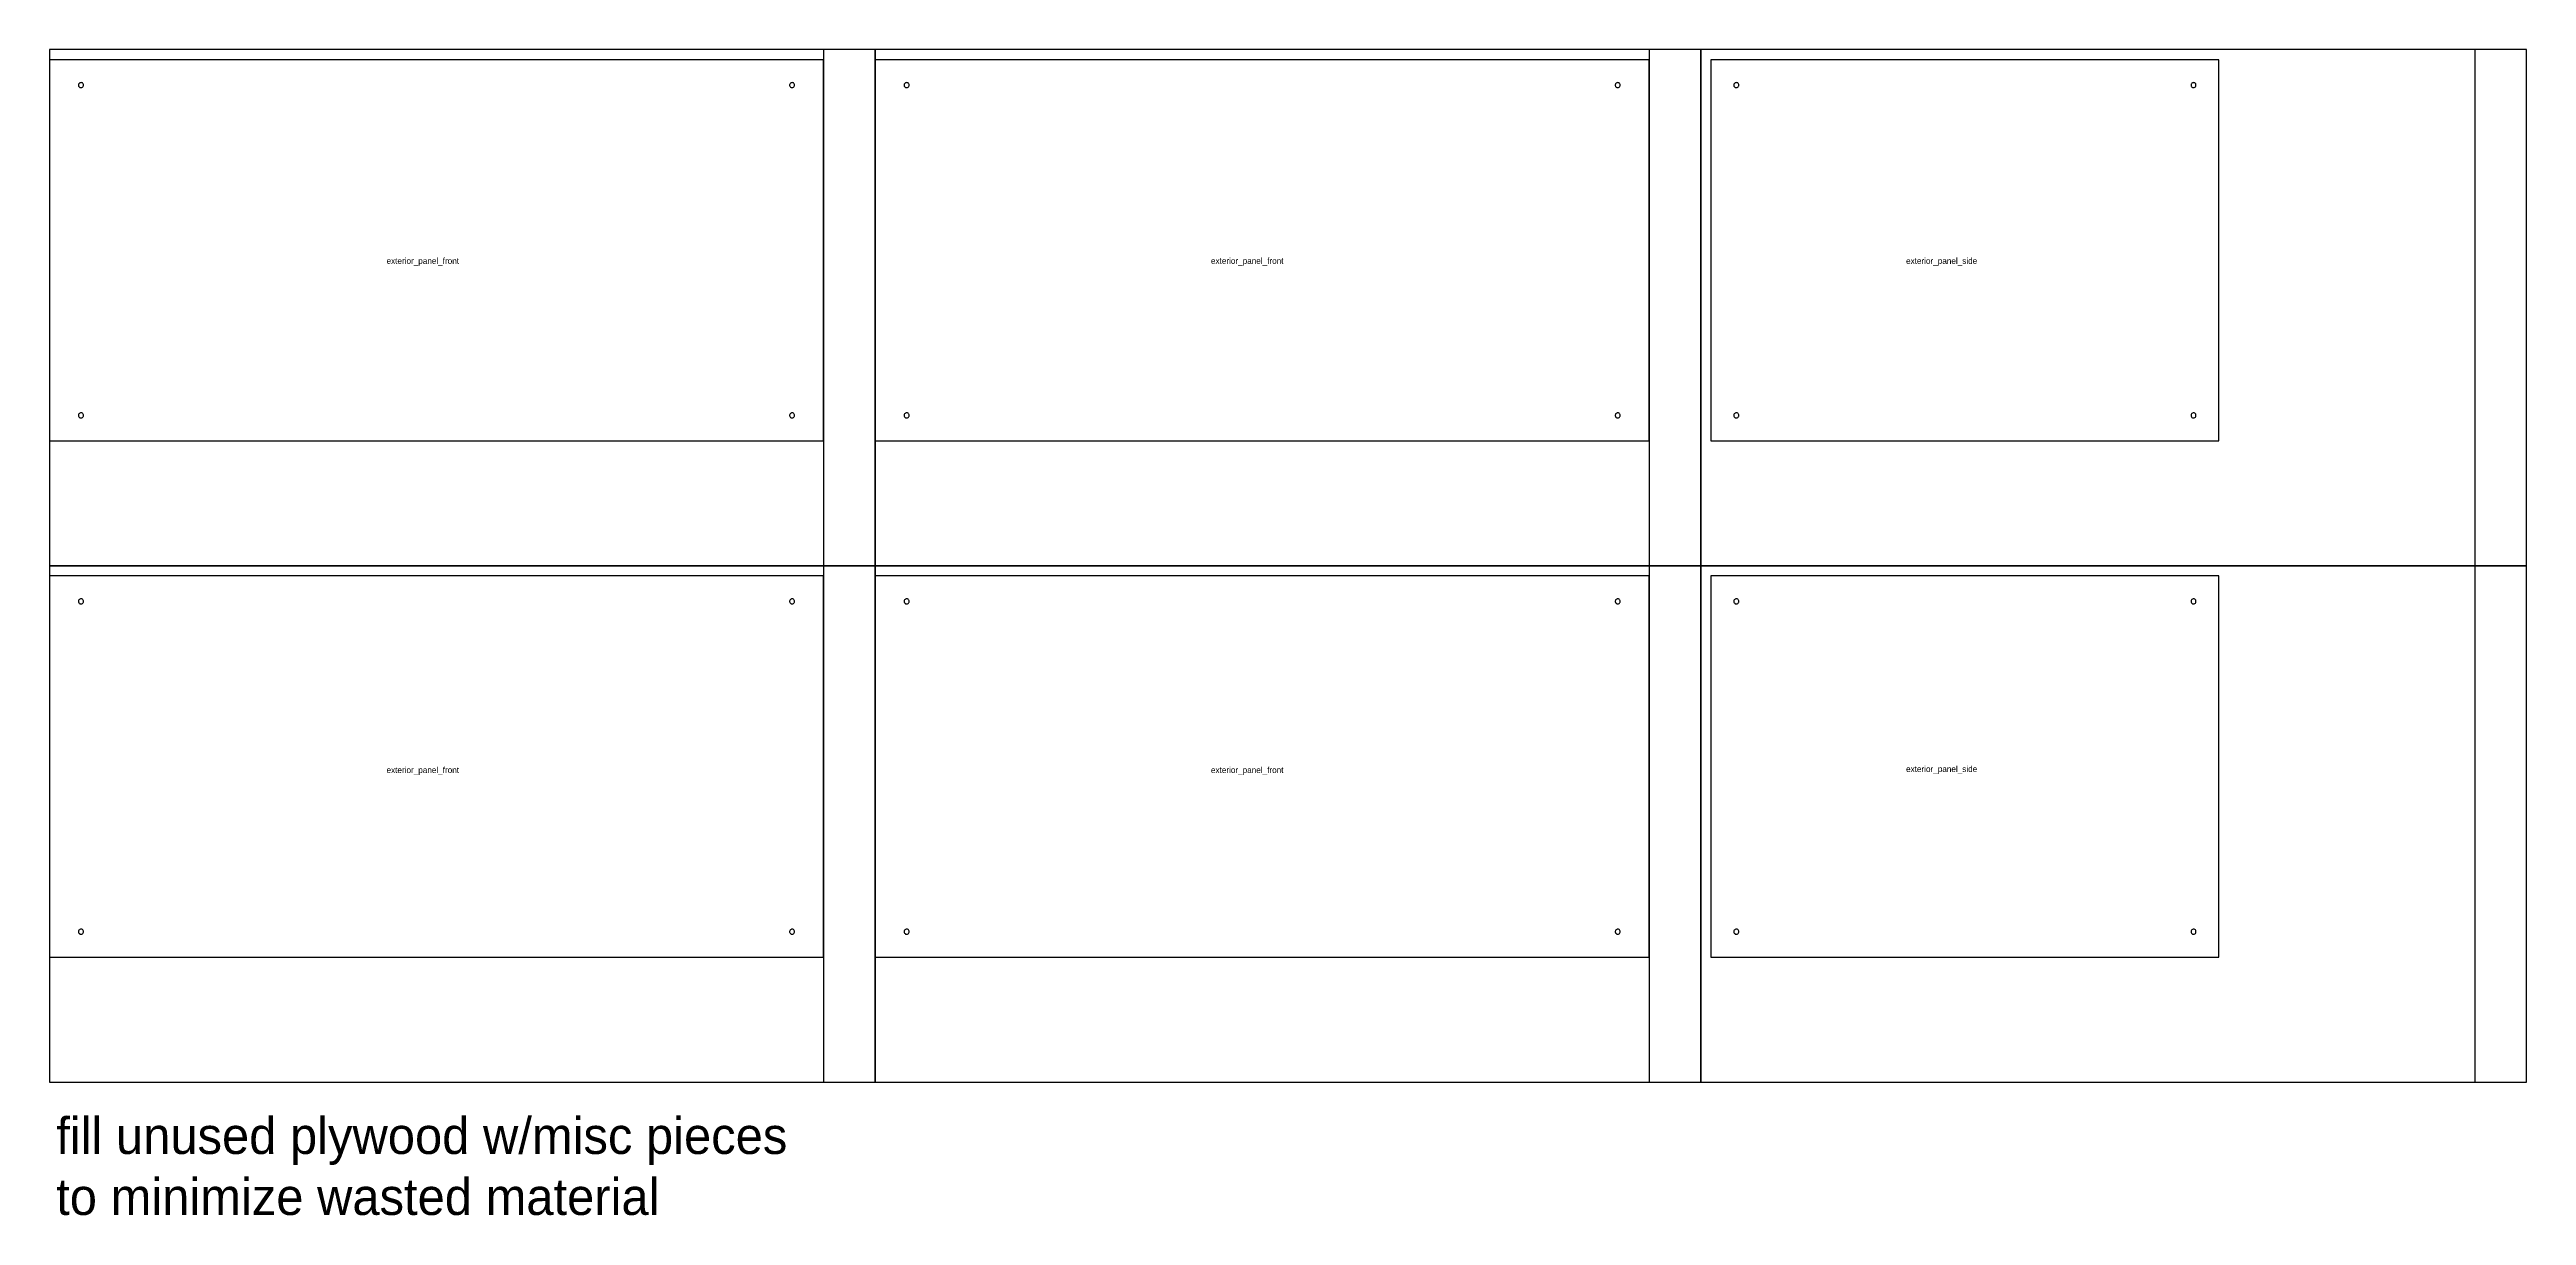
# Model space of a CAD drawing. Header units: millimetres. Extents: x -3535 to 20483, y -3090 to 7277.
# Drawn here: x 8886 to 11325, y 2363 to 3510 of the extents above; entities that cross this region are included whole.
import ezdxf

# ---------------------------------------------------------------- set-up
doc = ezdxf.new("R2010")
doc.units = ezdxf.units.MM
doc.header["$MEASUREMENT"] = 0
doc.layers.add('T_ANNO', color=6, linetype='Continuous', plot=False)
doc.layers.add('T_PART_NAME_NOPRINT', color=7, linetype='Continuous', plot=False)
doc.layers.add('T_CUT_HOLE_5MM', color=2, linetype='Continuous')
doc.layers.add('T_CUT_THRU', color=7, linetype='Continuous')

msp = doc.modelspace()

# ---------------------------------------------------------------- linework, layer by layer
at = {"layer": 'T_ANNO', "color": 5}
for p, q in [((9648.3, 3510.2), (9648.3, 3002.2)), ((10461.1, 3510.2), (10461.1, 3002.2)), ((11273.9, 3510.2), (11273.9, 3002.2)), ((9648.3, 3002.2), (9648.3, 2494.2)), ((10461.1, 3002.2), (10461.1, 2494.2)), ((11273.9, 3002.2), (11273.9, 2494.2))]:
    msp.add_line(p, q, dxfattribs=at)
at = {"layer": 'T_ANNO'}
for points in [[(8886.3, 3002.2), (9699.1, 3002.2), (9699.1, 3510.2), (8886.3, 3510.2)], [(8886.3, 3002.2), (9699.1, 3002.2), (9699.1, 3510.2), (8886.3, 3510.2)], [(9699.1, 3002.2), (10511.9, 3002.2), (10511.9, 3510.2), (9699.1, 3510.2)], [(9699.1, 3002.2), (10511.9, 3002.2), (10511.9, 3510.2), (9699.1, 3510.2)], [(10511.9, 3002.2), (11324.7, 3002.2), (11324.7, 3510.2), (10511.9, 3510.2)], [(10511.9, 3002.2), (11324.7, 3002.2), (11324.7, 3510.2), (10511.9, 3510.2)], [(8886.3, 2494.2), (9699.1, 2494.2), (9699.1, 3002.2), (8886.3, 3002.2)], [(8886.3, 2494.2), (9699.1, 2494.2), (9699.1, 3002.2), (8886.3, 3002.2)], [(9699.1, 2494.2), (10511.9, 2494.2), (10511.9, 3002.2), (9699.1, 3002.2)], [(9699.1, 2494.2), (10511.9, 2494.2), (10511.9, 3002.2), (9699.1, 3002.2)], [(10511.9, 2494.2), (11324.7, 2494.2), (11324.7, 3002.2), (10511.9, 3002.2)], [(10511.9, 2494.2), (11324.7, 2494.2), (11324.7, 3002.2), (10511.9, 3002.2)]]:
    msp.add_lwpolyline(points, close=True, dxfattribs=at)
at = {"layer": 'T_CUT_HOLE_5MM'}
for points in [[(8918.1, 3472.8), (8918.7, 3473.1), (8919.2, 3473.5), (8919.5, 3474), (8919.8, 3474.6), (8919.8, 3475.2), (8919.8, 3475.8), (8919.5, 3476.4), (8919.2, 3476.9), (8918.7, 3477.3), (8918.1, 3477.6), (8917.5, 3477.7), (8916.9, 3477.6), (8916.3, 3477.4), (8915.7, 3477.1), (8915.3, 3476.6), (8915, 3476.1), (8914.9, 3475.5), (8914.9, 3474.9), (8915, 3474.3), (8915.3, 3473.7), (8915.7, 3473.3), (8916.3, 3472.9), (8916.9, 3472.7), (8917.5, 3472.7)], [(9618.1, 3472.8), (9618.7, 3473.1), (9619.2, 3473.5), (9619.5, 3474), (9619.8, 3474.6), (9619.8, 3475.2), (9619.8, 3475.8), (9619.5, 3476.4), (9619.2, 3476.9), (9618.7, 3477.3), (9618.1, 3477.6), (9617.5, 3477.7), (9616.9, 3477.6), (9616.3, 3477.4), (9615.7, 3477.1), (9615.3, 3476.6), (9615, 3476.1), (9614.9, 3475.5), (9614.9, 3474.9), (9615, 3474.3), (9615.3, 3473.7), (9615.7, 3473.3), (9616.3, 3472.9), (9616.9, 3472.7), (9617.5, 3472.7)], [(9730.9, 3472.8), (9731.5, 3473.1), (9732, 3473.5), (9732.3, 3474), (9732.6, 3474.6), (9732.6, 3475.2), (9732.6, 3475.8), (9732.3, 3476.4), (9732, 3476.9), (9731.5, 3477.3), (9730.9, 3477.6), (9730.3, 3477.7), (9729.7, 3477.6), (9729.1, 3477.4), (9728.5, 3477.1), (9728.1, 3476.6), (9727.8, 3476.1), (9727.7, 3475.5), (9727.7, 3474.9), (9727.8, 3474.3), (9728.1, 3473.7), (9728.5, 3473.3), (9729.1, 3472.9), (9729.7, 3472.7), (9730.3, 3472.7)], [(10430.9, 3472.8), (10431.5, 3473.1), (10432, 3473.5), (10432.3, 3474), (10432.6, 3474.6), (10432.6, 3475.2), (10432.6, 3475.8), (10432.3, 3476.4), (10432, 3476.9), (10431.5, 3477.3), (10430.9, 3477.6), (10430.3, 3477.7), (10429.7, 3477.6), (10429.1, 3477.4), (10428.5, 3477.1), (10428.1, 3476.6), (10427.8, 3476.1), (10427.7, 3475.5), (10427.7, 3474.9), (10427.8, 3474.3), (10428.1, 3473.7), (10428.5, 3473.3), (10429.1, 3472.9), (10429.7, 3472.7), (10430.3, 3472.7)], [(10547.7, 3472.8), (10548.3, 3473.1), (10548.8, 3473.5), (10549.1, 3474), (10549.4, 3474.6), (10549.4, 3475.2), (10549.4, 3475.8), (10549.1, 3476.4), (10548.8, 3476.9), (10548.3, 3477.3), (10547.7, 3477.6), (10547.1, 3477.7), (10546.5, 3477.6), (10545.9, 3477.4), (10545.3, 3477.1), (10544.9, 3476.6), (10544.6, 3476.1), (10544.5, 3475.5), (10544.5, 3474.9), (10544.6, 3474.3), (10544.9, 3473.7), (10545.3, 3473.3), (10545.9, 3472.9), (10546.5, 3472.7), (10547.1, 3472.7)], [(10997.7, 3472.8), (10998.3, 3473.1), (10998.8, 3473.5), (10999.1, 3474), (10999.4, 3474.6), (10999.4, 3475.2), (10999.4, 3475.8), (10999.1, 3476.4), (10998.8, 3476.9), (10998.3, 3477.3), (10997.7, 3477.6), (10997.1, 3477.7), (10996.5, 3477.6), (10995.9, 3477.4), (10995.3, 3477.1), (10994.9, 3476.6), (10994.6, 3476.1), (10994.5, 3475.5), (10994.5, 3474.9), (10994.6, 3474.3), (10994.9, 3473.7), (10995.3, 3473.3), (10995.9, 3472.9), (10996.5, 3472.7), (10997.1, 3472.7)], [(8918.1, 3147.8), (8918.7, 3148.1), (8919.2, 3148.5), (8919.5, 3149), (8919.8, 3149.6), (8919.8, 3150.2), (8919.8, 3150.8), (8919.5, 3151.4), (8919.2, 3151.9), (8918.7, 3152.3), (8918.1, 3152.6), (8917.5, 3152.7), (8916.9, 3152.6), (8916.3, 3152.4), (8915.7, 3152.1), (8915.3, 3151.6), (8915, 3151.1), (8914.9, 3150.5), (8914.9, 3149.9), (8915, 3149.3), (8915.3, 3148.7), (8915.7, 3148.3), (8916.3, 3147.9), (8916.9, 3147.7), (8917.5, 3147.7)], [(9618.1, 3147.8), (9618.7, 3148.1), (9619.2, 3148.5), (9619.5, 3149), (9619.8, 3149.6), (9619.8, 3150.2), (9619.8, 3150.8), (9619.5, 3151.4), (9619.2, 3151.9), (9618.7, 3152.3), (9618.1, 3152.6), (9617.5, 3152.7), (9616.9, 3152.6), (9616.3, 3152.4), (9615.7, 3152.1), (9615.3, 3151.6), (9615, 3151.1), (9614.9, 3150.5), (9614.9, 3149.9), (9615, 3149.3), (9615.3, 3148.7), (9615.7, 3148.3), (9616.3, 3147.9), (9616.9, 3147.7), (9617.5, 3147.7)], [(9730.9, 3147.8), (9731.5, 3148.1), (9732, 3148.5), (9732.3, 3149), (9732.6, 3149.6), (9732.6, 3150.2), (9732.6, 3150.8), (9732.3, 3151.4), (9732, 3151.9), (9731.5, 3152.3), (9730.9, 3152.6), (9730.3, 3152.7), (9729.7, 3152.6), (9729.1, 3152.4), (9728.5, 3152.1), (9728.1, 3151.6), (9727.8, 3151.1), (9727.7, 3150.5), (9727.7, 3149.9), (9727.8, 3149.3), (9728.1, 3148.7), (9728.5, 3148.3), (9729.1, 3147.9), (9729.7, 3147.7), (9730.3, 3147.7)], [(10430.9, 3147.8), (10431.5, 3148.1), (10432, 3148.5), (10432.3, 3149), (10432.6, 3149.6), (10432.6, 3150.2), (10432.6, 3150.8), (10432.3, 3151.4), (10432, 3151.9), (10431.5, 3152.3), (10430.9, 3152.6), (10430.3, 3152.7), (10429.7, 3152.6), (10429.1, 3152.4), (10428.5, 3152.1), (10428.1, 3151.6), (10427.8, 3151.1), (10427.7, 3150.5), (10427.7, 3149.9), (10427.8, 3149.3), (10428.1, 3148.7), (10428.5, 3148.3), (10429.1, 3147.9), (10429.7, 3147.7), (10430.3, 3147.7)], [(10547.7, 3147.8), (10548.3, 3148.1), (10548.8, 3148.5), (10549.1, 3149), (10549.4, 3149.6), (10549.4, 3150.2), (10549.4, 3150.8), (10549.1, 3151.4), (10548.8, 3151.9), (10548.3, 3152.3), (10547.7, 3152.6), (10547.1, 3152.7), (10546.5, 3152.6), (10545.9, 3152.4), (10545.3, 3152.1), (10544.9, 3151.6), (10544.6, 3151.1), (10544.5, 3150.5), (10544.5, 3149.9), (10544.6, 3149.3), (10544.9, 3148.7), (10545.3, 3148.3), (10545.9, 3147.9), (10546.5, 3147.7), (10547.1, 3147.7)], [(10997.7, 3147.8), (10998.3, 3148.1), (10998.8, 3148.5), (10999.1, 3149), (10999.4, 3149.6), (10999.4, 3150.2), (10999.4, 3150.8), (10999.1, 3151.4), (10998.8, 3151.9), (10998.3, 3152.3), (10997.7, 3152.6), (10997.1, 3152.7), (10996.5, 3152.6), (10995.9, 3152.4), (10995.3, 3152.1), (10994.9, 3151.6), (10994.6, 3151.1), (10994.5, 3150.5), (10994.5, 3149.9), (10994.6, 3149.3), (10994.9, 3148.7), (10995.3, 3148.3), (10995.9, 3147.9), (10996.5, 3147.7), (10997.1, 3147.7)], [(8918.1, 2964.8), (8918.7, 2965.1), (8919.2, 2965.5), (8919.5, 2966), (8919.8, 2966.6), (8919.8, 2967.2), (8919.8, 2967.8), (8919.5, 2968.4), (8919.2, 2968.9), (8918.7, 2969.3), (8918.1, 2969.6), (8917.5, 2969.7), (8916.9, 2969.6), (8916.3, 2969.4), (8915.7, 2969.1), (8915.3, 2968.6), (8915, 2968.1), (8914.9, 2967.5), (8914.9, 2966.9), (8915, 2966.3), (8915.3, 2965.7), (8915.7, 2965.3), (8916.3, 2964.9), (8916.9, 2964.7), (8917.5, 2964.7)], [(9618.1, 2964.8), (9618.7, 2965.1), (9619.2, 2965.5), (9619.5, 2966), (9619.8, 2966.6), (9619.8, 2967.2), (9619.8, 2967.8), (9619.5, 2968.4), (9619.2, 2968.9), (9618.7, 2969.3), (9618.1, 2969.6), (9617.5, 2969.7), (9616.9, 2969.6), (9616.3, 2969.4), (9615.7, 2969.1), (9615.3, 2968.6), (9615, 2968.1), (9614.9, 2967.5), (9614.9, 2966.9), (9615, 2966.3), (9615.3, 2965.7), (9615.7, 2965.3), (9616.3, 2964.9), (9616.9, 2964.7), (9617.5, 2964.7)], [(9730.9, 2964.8), (9731.5, 2965.1), (9732, 2965.5), (9732.3, 2966), (9732.6, 2966.6), (9732.6, 2967.2), (9732.6, 2967.8), (9732.3, 2968.4), (9732, 2968.9), (9731.5, 2969.3), (9730.9, 2969.6), (9730.3, 2969.7), (9729.7, 2969.6), (9729.1, 2969.4), (9728.5, 2969.1), (9728.1, 2968.6), (9727.8, 2968.1), (9727.7, 2967.5), (9727.7, 2966.9), (9727.8, 2966.3), (9728.1, 2965.7), (9728.5, 2965.3), (9729.1, 2964.9), (9729.7, 2964.7), (9730.3, 2964.7)], [(10430.9, 2964.8), (10431.5, 2965.1), (10432, 2965.5), (10432.3, 2966), (10432.6, 2966.6), (10432.6, 2967.2), (10432.6, 2967.8), (10432.3, 2968.4), (10432, 2968.9), (10431.5, 2969.3), (10430.9, 2969.6), (10430.3, 2969.7), (10429.7, 2969.6), (10429.1, 2969.4), (10428.5, 2969.1), (10428.1, 2968.6), (10427.8, 2968.1), (10427.7, 2967.5), (10427.7, 2966.9), (10427.8, 2966.3), (10428.1, 2965.7), (10428.5, 2965.3), (10429.1, 2964.9), (10429.7, 2964.7), (10430.3, 2964.7)], [(10547.7, 2964.8), (10548.3, 2965.1), (10548.8, 2965.5), (10549.1, 2966), (10549.4, 2966.6), (10549.4, 2967.2), (10549.4, 2967.8), (10549.1, 2968.4), (10548.8, 2968.9), (10548.3, 2969.3), (10547.7, 2969.6), (10547.1, 2969.7), (10546.5, 2969.6), (10545.9, 2969.4), (10545.3, 2969.1), (10544.9, 2968.6), (10544.6, 2968.1), (10544.5, 2967.5), (10544.5, 2966.9), (10544.6, 2966.3), (10544.9, 2965.7), (10545.3, 2965.3), (10545.9, 2964.9), (10546.5, 2964.7), (10547.1, 2964.7)], [(10997.7, 2964.8), (10998.3, 2965.1), (10998.8, 2965.5), (10999.1, 2966), (10999.4, 2966.6), (10999.4, 2967.2), (10999.4, 2967.8), (10999.1, 2968.4), (10998.8, 2968.9), (10998.3, 2969.3), (10997.7, 2969.6), (10997.1, 2969.7), (10996.5, 2969.6), (10995.9, 2969.4), (10995.3, 2969.1), (10994.9, 2968.6), (10994.6, 2968.1), (10994.5, 2967.5), (10994.5, 2966.9), (10994.6, 2966.3), (10994.9, 2965.7), (10995.3, 2965.3), (10995.9, 2964.9), (10996.5, 2964.7), (10997.1, 2964.7)], [(8918.1, 2639.8), (8918.7, 2640.1), (8919.2, 2640.5), (8919.5, 2641), (8919.8, 2641.6), (8919.8, 2642.2), (8919.8, 2642.8), (8919.5, 2643.4), (8919.2, 2643.9), (8918.7, 2644.3), (8918.1, 2644.6), (8917.5, 2644.7), (8916.9, 2644.6), (8916.3, 2644.4), (8915.7, 2644.1), (8915.3, 2643.6), (8915, 2643.1), (8914.9, 2642.5), (8914.9, 2641.9), (8915, 2641.3), (8915.3, 2640.7), (8915.7, 2640.3), (8916.3, 2639.9), (8916.9, 2639.7), (8917.5, 2639.7)], [(9618.1, 2639.8), (9618.7, 2640.1), (9619.2, 2640.5), (9619.5, 2641), (9619.8, 2641.6), (9619.8, 2642.2), (9619.8, 2642.8), (9619.5, 2643.4), (9619.2, 2643.9), (9618.7, 2644.3), (9618.1, 2644.6), (9617.5, 2644.7), (9616.9, 2644.6), (9616.3, 2644.4), (9615.7, 2644.1), (9615.3, 2643.6), (9615, 2643.1), (9614.9, 2642.5), (9614.9, 2641.9), (9615, 2641.3), (9615.3, 2640.7), (9615.7, 2640.3), (9616.3, 2639.9), (9616.9, 2639.7), (9617.5, 2639.7)], [(9730.9, 2639.8), (9731.5, 2640.1), (9732, 2640.5), (9732.3, 2641), (9732.6, 2641.6), (9732.6, 2642.2), (9732.6, 2642.8), (9732.3, 2643.4), (9732, 2643.9), (9731.5, 2644.3), (9730.9, 2644.6), (9730.3, 2644.7), (9729.7, 2644.6), (9729.1, 2644.4), (9728.5, 2644.1), (9728.1, 2643.6), (9727.8, 2643.1), (9727.7, 2642.5), (9727.7, 2641.9), (9727.8, 2641.3), (9728.1, 2640.7), (9728.5, 2640.3), (9729.1, 2639.9), (9729.7, 2639.7), (9730.3, 2639.7)], [(10430.9, 2639.8), (10431.5, 2640.1), (10432, 2640.5), (10432.3, 2641), (10432.6, 2641.6), (10432.6, 2642.2), (10432.6, 2642.8), (10432.3, 2643.4), (10432, 2643.9), (10431.5, 2644.3), (10430.9, 2644.6), (10430.3, 2644.7), (10429.7, 2644.6), (10429.1, 2644.4), (10428.5, 2644.1), (10428.1, 2643.6), (10427.8, 2643.1), (10427.7, 2642.5), (10427.7, 2641.9), (10427.8, 2641.3), (10428.1, 2640.7), (10428.5, 2640.3), (10429.1, 2639.9), (10429.7, 2639.7), (10430.3, 2639.7)], [(10547.7, 2639.8), (10548.3, 2640.1), (10548.8, 2640.5), (10549.1, 2641), (10549.4, 2641.6), (10549.4, 2642.2), (10549.4, 2642.8), (10549.1, 2643.4), (10548.8, 2643.9), (10548.3, 2644.3), (10547.7, 2644.6), (10547.1, 2644.7), (10546.5, 2644.6), (10545.9, 2644.4), (10545.3, 2644.1), (10544.9, 2643.6), (10544.6, 2643.1), (10544.5, 2642.5), (10544.5, 2641.9), (10544.6, 2641.3), (10544.9, 2640.7), (10545.3, 2640.3), (10545.9, 2639.9), (10546.5, 2639.7), (10547.1, 2639.7)], [(10997.7, 2639.8), (10998.3, 2640.1), (10998.8, 2640.5), (10999.1, 2641), (10999.4, 2641.6), (10999.4, 2642.2), (10999.4, 2642.8), (10999.1, 2643.4), (10998.8, 2643.9), (10998.3, 2644.3), (10997.7, 2644.6), (10997.1, 2644.7), (10996.5, 2644.6), (10995.9, 2644.4), (10995.3, 2644.1), (10994.9, 2643.6), (10994.6, 2643.1), (10994.5, 2642.5), (10994.5, 2641.9), (10994.6, 2641.3), (10994.9, 2640.7), (10995.3, 2640.3), (10995.9, 2639.9), (10996.5, 2639.7), (10997.1, 2639.7)]]:
    msp.add_lwpolyline(points, close=True, dxfattribs=at)
at = {"layer": 'T_CUT_THRU'}
for points in [[(8886.3, 3500.2), (8886.3, 3125.2), (9648.3, 3125.2), (9648.3, 3500.2)], [(9699.1, 3500.2), (9699.1, 3125.2), (10461.1, 3125.2), (10461.1, 3500.2)], [(10521.9, 3500.2), (10521.9, 3125.2), (11021.9, 3125.2), (11021.9, 3500.2)], [(8886.3, 2992.2), (8886.3, 2617.2), (9648.3, 2617.2), (9648.3, 2992.2)], [(9699.1, 2992.2), (9699.1, 2617.2), (10461.1, 2617.2), (10461.1, 2992.2)], [(10521.9, 2992.2), (10521.9, 2617.2), (11021.9, 2617.2), (11021.9, 2992.2)]]:
    msp.add_lwpolyline(points, close=True, dxfattribs=at)

# ---------------------------------------------------------------- texts
at = {"layer": 'T_ANNO', "insert": (8892.9, 2459.5), "char_height": 36, "attachment_point": 1}
msp.add_mtext_dynamic_manual_height_columns('\\A1;fill unused plywood w/misc pieces\\Pto minimize wasted material', width=759.072, gutter_width=50, heights=[344.9], dxfattribs=at)
at = {"layer": 'T_PART_NAME_NOPRINT', "char_height": 6, "attachment_point": 1}
for s, insert in [('exterior_panel_front', (9218.1, 3305.3)), ('exterior_panel_front', (10029.7, 3305.3)), ('exterior_panel_side', (10714, 3305.3)), ('exterior_panel_front', (9218.1, 2804.3)), ('exterior_panel_front', (10029.7, 2804.3)), ('exterior_panel_side', (10714, 2805.3))]:
    msp.add_mtext_dynamic_manual_height_columns(s, width=220.918, gutter_width=50, heights=[113.4], dxfattribs=dict(at, insert=insert))

doc.saveas('drawing.dxf')
